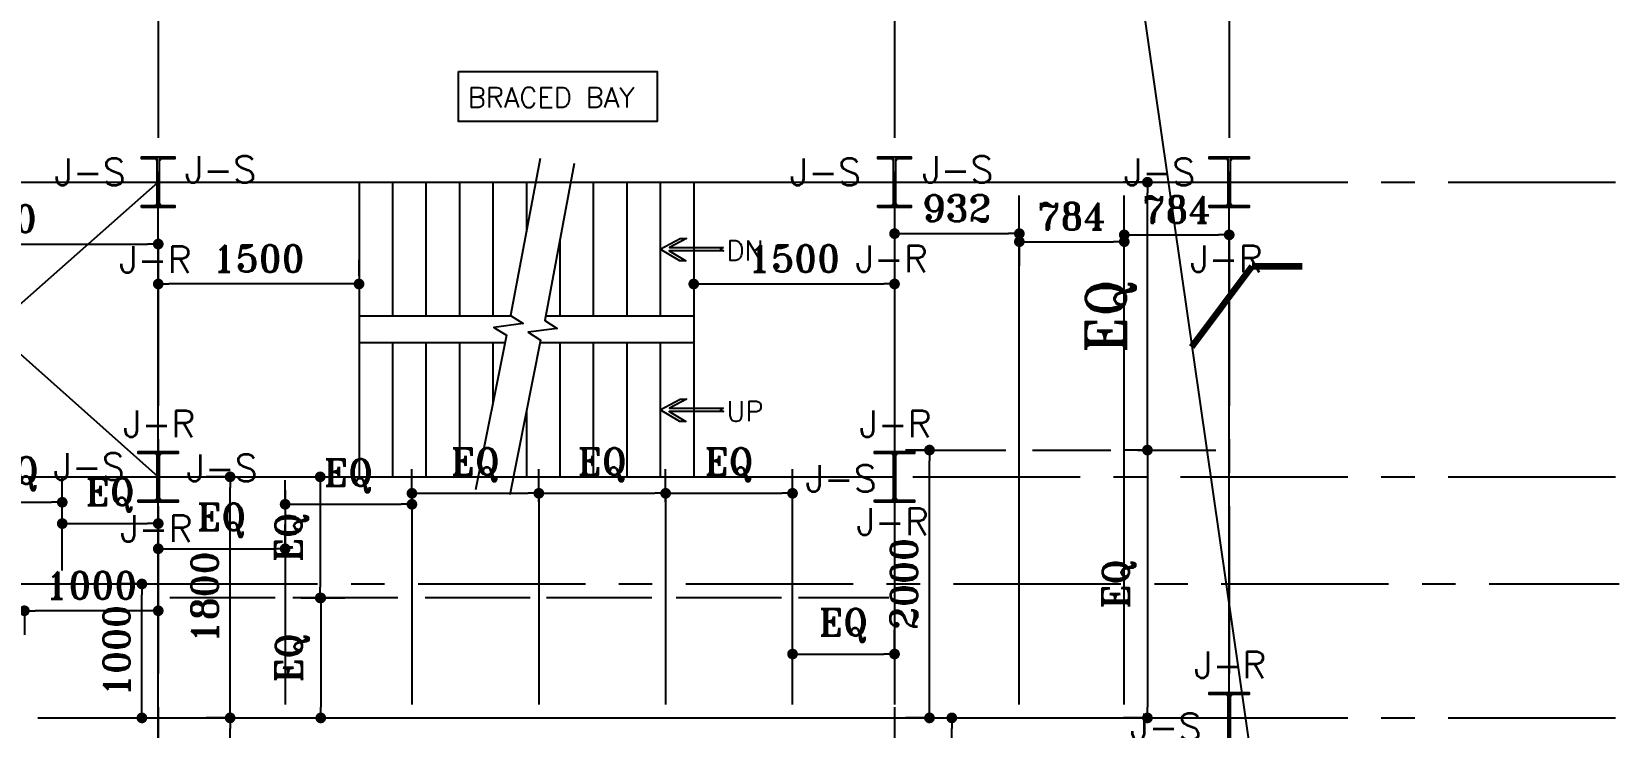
# Model space of a CAD drawing. Header units: inches. Extents: x 1387 to 2676, y -3554 to -2136.
# Drawn here: x 2602.01 to 2613.86, y -2646.56 to -2641.37 of the extents above; entities that cross this region are included whole.
import ezdxf
from ezdxf.enums import TextEntityAlignment as Align

# ---------------------------------------------------------------- set-up
doc = ezdxf.new("R2010")
doc.units = ezdxf.units.IN
doc.header["$MEASUREMENT"] = 0
doc.linetypes.add('CENTER', pattern=[2, 1.25, -0.25, 0.25, -0.25])
for name, color, linetype in [('3G', 3, 'Continuous'), ('AA-IPE300', 27, 'Continuous'), ('AA_CUT OUT', 250, 'Continuous'), ('AXE', 1, 'CENTER'), ('DIM', 8, 'Continuous'), ('MEMBER TEXT', 7, 'Continuous'), ('NEW-CO-TEXT', 7, 'Continuous'), ('Pich', 2, 'Continuous'), ('STAIR', 145, 'Continuous'), ('STEEL', 33, 'Continuous'), ('UPN100', 1, 'Continuous'), ('wall', 4, 'Continuous')]:
    doc.layers.add(name, color=color, linetype=linetype)
doc.layers.add('leder', color=96, linetype='Continuous', lineweight=18)
doc.styles.add('ROMANS', font='ROMANS')
doc.styles.add('ROMANT', font='romant')
doc.styles.get("Standard").update_dxf_attribs({"font": 'arial.ttf'})
doc.dimstyles.new('1-100', dxfattribs={"dimtxt": 0.3, "dimasz": 0.08, "dimexe": 0.18, "dimexo": 0.0625, "dimgap": 0.09, "dimtad": 1, "dimdec": 0, "dimlfac": 1000, "dimdsep": 46, "dimtxsty": 'ROMANT', "dimblk": 'DOT', "dimcen": 0.09, "dimclrd": 1, "dimclre": 1, "dimclrt": 3, "dimadec": 0, "dimazin": 0, "dimtfac": 1, "dimtdec": 0, "dimtix": 1, "dimtofl": 0, "dimtmove": 2, "dimatfit": 3, "dimldrblk": 'DOT', "dimfxl": 1, "dimtolj": 1, "dimarcsym": 0})
doc.dimstyles.new('25_LINE', dxfattribs={"dimscale": 25, "dimtxt": 2, "dimasz": 1.25, "dimexe": 1.5, "dimexo": 0, "dimgap": 0.75, "dimtad": 0, "dimdec": 0, "dimzin": 0, "dimdsep": 46, "dimtxsty": 'Standard', "dimblk1": 'OBLIQUE', "dimblk2": 'OBLIQUE', "dimsah": 1, "dimcen": 1.5, "dimclrd": 40, "dimclre": 50, "dimclrt": 256, "dimadec": 0, "dimazin": 0, "dimtfac": 1, "dimtdec": 0, "dimtofl": 0, "dimtmove": 0, "dimatfit": 3, "dimldrblk": 'OBLIQUE', "dimfxl": 1, "dimtolj": 1, "dimtzin": 0, "dimarcsym": 0})
doc.dimstyles.new('Copy of 1-100', dxfattribs={"dimtxt": 0.2, "dimasz": 0.08, "dimexe": 0.18, "dimexo": 0.0625, "dimgap": 0.09, "dimtad": 1, "dimdec": 0, "dimlfac": 1000, "dimdsep": 46, "dimtxsty": 'ROMANT', "dimblk": 'DOT', "dimcen": 0.09, "dimclrd": 1, "dimclre": 1, "dimclrt": 3, "dimadec": 0, "dimazin": 0, "dimtfac": 1, "dimtdec": 0, "dimtix": 1, "dimtofl": 0, "dimtmove": 2, "dimatfit": 3, "dimldrblk": 'DOT', "dimfxl": 1, "dimtolj": 1, "dimarcsym": 0})

# ---------------------------------------------------------------- blocks, each defined once
blk = doc.blocks.new('DOT')
at = {"layer": 'DIM', "color": 0, "linetype": 'ByBlock'}
blk.add_line((-0.5, 0), (-1, 0), dxfattribs=at)
at = {"layer": 'DIM', "color": 0, "linetype": 'ByBlock', "const_width": 0.5}
blk.add_lwpolyline([(-0.25, 0, 1), (0.25, 0, 1)], format="xyb", close=True, dxfattribs=at)
blk = doc.blocks.new('*D2364')
at = {"layer": 'Defpoints', "color": 0, "transparency": 16777216}
for p in [(2600.45, -2642.953), (2602.95, -2642.953), (2602.95, -2643.022)]:
    blk.add_point(p, dxfattribs=at)
at = {"layer": 'Pich', "color": 1, "lineweight": -2, "transparency": 16777216}
for p, q in [((2600.45, -2642.89), (2600.45, -2642.773)), ((2602.95, -2642.959), (2602.95, -2642.773)), ((2600.53, -2642.953), (2602.87, -2642.953))]:
    blk.add_line(p, q, dxfattribs=at)
at = {"layer": 'Pich', "color": 1, "lineweight": -2, "transparency": 16777216, "xscale": 0.08, "yscale": 0.08, "zscale": 0.08, "rotation": 180}
blk.add_blockref('DOT', (2600.45, -2642.953), dxfattribs=at)
at = {"layer": 'Pich', "color": 1, "lineweight": -2, "transparency": 16777216, "xscale": 0.08, "yscale": 0.08, "zscale": 0.08}
blk.add_blockref('DOT', (2602.95, -2642.953), dxfattribs=at)
at = {"layer": 'Pich', "color": 3, "transparency": 16777216, "insert": (2601.7, -2642.763), "char_height": 0.2, "attachment_point": 5, "style": 'ROMANT'}
blk.add_mtext('\\A1;2500', dxfattribs=at)
blk = doc.blocks.new('_Dot')
at = {"layer": 'DIM', "color": 0, "lineweight": -2}
blk.add_line((-0.5, 0), (-1, 0), dxfattribs=at)
at = {"layer": 'DIM', "color": 0, "const_width": 0.5}
blk.add_lwpolyline([(-0.25, 0, 1), (0.25, 0, 1)], format="xyb", close=True, dxfattribs=at)
blk = doc.blocks.new('*D2365')
at = {"layer": 'Defpoints', "color": 0, "transparency": 16777216}
for p in [(2608.45, -2642.844), (2609.382, -2642.844), (2609.382, -2642.875)]:
    blk.add_point(p, dxfattribs=at)
at = {"layer": 'Pich', "color": 1, "lineweight": -2, "transparency": 16777216}
for p, q in [((2608.45, -2642.907), (2608.45, -2643.055)), ((2608.53, -2642.875), (2609.302, -2642.875)), ((2609.382, -2642.907), (2609.382, -2643.055))]:
    blk.add_line(p, q, dxfattribs=at)
at = {"layer": 'Pich', "color": 1, "lineweight": -2, "transparency": 16777216, "xscale": 0.08, "yscale": 0.08, "zscale": 0.08, "rotation": 180}
blk.add_blockref('DOT', (2608.45, -2642.875), dxfattribs=at)
at = {"layer": 'Pich', "color": 1, "lineweight": -2, "transparency": 16777216, "xscale": 0.08, "yscale": 0.08, "zscale": 0.08}
blk.add_blockref('DOT', (2609.382, -2642.875), dxfattribs=at)
at = {"layer": 'Pich', "color": 3, "transparency": 16777216, "insert": (2608.916, -2642.685), "char_height": 0.2, "attachment_point": 5, "style": 'ROMANT'}
blk.add_mtext('\\A1;932', dxfattribs=at)
blk = doc.blocks.new('*D2366')
at = {"layer": 'Defpoints', "color": 0, "transparency": 16777216}
for p in [(2609.382, -2642.853), (2610.166, -2642.935), (2610.166, -2642.935)]:
    blk.add_point(p, dxfattribs=at)
at = {"layer": 'Pich', "color": 1, "lineweight": -2, "transparency": 16777216}
for p, q in [((2610.166, -2642.873), (2610.166, -2642.755)), ((2609.382, -2642.916), (2609.382, -2643.115)), ((2609.462, -2642.935), (2610.086, -2642.935))]:
    blk.add_line(p, q, dxfattribs=at)
at = {"layer": 'Pich', "color": 1, "lineweight": -2, "transparency": 16777216, "xscale": 0.08, "yscale": 0.08, "zscale": 0.08, "rotation": 180}
blk.add_blockref('DOT', (2609.382, -2642.935), dxfattribs=at)
at = {"layer": 'Pich', "color": 1, "lineweight": -2, "transparency": 16777216, "xscale": 0.08, "yscale": 0.08, "zscale": 0.08}
blk.add_blockref('DOT', (2610.166, -2642.935), dxfattribs=at)
at = {"layer": 'Pich', "color": 3, "transparency": 16777216, "insert": (2609.774, -2642.745), "char_height": 0.2, "attachment_point": 5, "style": 'ROMANT'}
blk.add_mtext('\\A1;784', dxfattribs=at)
blk = doc.blocks.new('*D2367')
at = {"layer": 'Defpoints', "color": 0, "transparency": 16777216}
for p in [(2610.166, -2642.884), (2610.95, -2642.884), (2610.95, -2642.965)]:
    blk.add_point(p, dxfattribs=at)
at = {"layer": 'Pich', "color": 1, "lineweight": -2, "transparency": 16777216}
for p, q in [((2610.166, -2642.822), (2610.166, -2642.704)), ((2610.95, -2642.902), (2610.95, -2642.704)), ((2610.246, -2642.884), (2610.87, -2642.884))]:
    blk.add_line(p, q, dxfattribs=at)
at = {"layer": 'Pich', "color": 1, "lineweight": -2, "transparency": 16777216, "xscale": 0.08, "yscale": 0.08, "zscale": 0.08, "rotation": 180}
blk.add_blockref('DOT', (2610.166, -2642.884), dxfattribs=at)
at = {"layer": 'Pich', "color": 1, "lineweight": -2, "transparency": 16777216, "xscale": 0.08, "yscale": 0.08, "zscale": 0.08}
blk.add_blockref('DOT', (2610.95, -2642.884), dxfattribs=at)
at = {"layer": 'Pich', "color": 3, "transparency": 16777216, "insert": (2610.558, -2642.694), "char_height": 0.2, "attachment_point": 5, "style": 'ROMANT'}
blk.add_mtext('\\A1;784', dxfattribs=at)
blk = doc.blocks.new('*D2369')
at = {"layer": 'Defpoints', "color": 0, "transparency": 16777216}
for p in [(2601.516, -2644.811), (2602.233, -2644.881), (2602.233, -2644.881)]:
    blk.add_point(p, dxfattribs=at)
at = {"layer": 'Pich', "color": 1, "lineweight": -2, "transparency": 16777216}
for p, q in [((2602.233, -2644.818), (2602.233, -2644.701)), ((2601.516, -2644.873), (2601.516, -2645.061)), ((2601.596, -2644.881), (2602.153, -2644.881))]:
    blk.add_line(p, q, dxfattribs=at)
at = {"layer": 'Pich', "color": 1, "lineweight": -2, "transparency": 16777216, "xscale": 0.08, "yscale": 0.08, "zscale": 0.08, "rotation": 180}
blk.add_blockref('DOT', (2601.516, -2644.881), dxfattribs=at)
at = {"layer": 'Pich', "color": 1, "lineweight": -2, "transparency": 16777216, "xscale": 0.08, "yscale": 0.08, "zscale": 0.08}
blk.add_blockref('DOT', (2602.233, -2644.881), dxfattribs=at)
at = {"layer": 'Pich', "color": 3, "transparency": 16777216, "insert": (2601.875, -2644.667), "char_height": 0.2, "attachment_point": 5, "style": 'ROMANT'}
blk.add_mtext('\\A1;EQ', dxfattribs=at)
blk = doc.blocks.new('*D2370')
at = {"layer": 'Defpoints', "color": 0, "transparency": 16777216}
for p in [(2602.233, -2645.04), (2602.95, -2645.04), (2602.95, -2645.137)]:
    blk.add_point(p, dxfattribs=at)
at = {"layer": 'Pich', "color": 1, "lineweight": -2, "transparency": 16777216}
for p, q in [((2602.233, -2644.977), (2602.233, -2644.86)), ((2602.95, -2645.074), (2602.95, -2644.86)), ((2602.313, -2645.04), (2602.87, -2645.04))]:
    blk.add_line(p, q, dxfattribs=at)
at = {"layer": 'Pich', "color": 1, "lineweight": -2, "transparency": 16777216, "xscale": 0.08, "yscale": 0.08, "zscale": 0.08, "rotation": 180}
blk.add_blockref('DOT', (2602.233, -2645.04), dxfattribs=at)
at = {"layer": 'Pich', "color": 1, "lineweight": -2, "transparency": 16777216, "xscale": 0.08, "yscale": 0.08, "zscale": 0.08}
blk.add_blockref('DOT', (2602.95, -2645.04), dxfattribs=at)
at = {"layer": 'Pich', "color": 3, "transparency": 16777216, "insert": (2602.591, -2644.826), "char_height": 0.2, "attachment_point": 5, "style": 'ROMANT'}
blk.add_mtext('\\A1;EQ', dxfattribs=at)
blk = doc.blocks.new('*D2371')
at = {"layer": 'Defpoints', "color": 0, "transparency": 16777216}
for p in [(2603.898, -2645.228), (2602.95, -2645.325), (2603.898, -2645.353)]:
    blk.add_point(p, dxfattribs=at)
at = {"layer": 'Pich', "color": 1, "lineweight": -2, "transparency": 16777216}
for p, q in [((2602.95, -2645.263), (2602.95, -2645.048)), ((2603.898, -2645.291), (2603.898, -2645.048)), ((2603.03, -2645.228), (2603.818, -2645.228))]:
    blk.add_line(p, q, dxfattribs=at)
at = {"layer": 'Pich', "color": 1, "lineweight": -2, "transparency": 16777216, "xscale": 0.08, "yscale": 0.08, "zscale": 0.08, "rotation": 180}
blk.add_blockref('DOT', (2602.95, -2645.228), dxfattribs=at)
at = {"layer": 'Pich', "color": 1, "lineweight": -2, "transparency": 16777216, "xscale": 0.08, "yscale": 0.08, "zscale": 0.08}
blk.add_blockref('DOT', (2603.898, -2645.228), dxfattribs=at)
at = {"layer": 'Pich', "color": 3, "transparency": 16777216, "insert": (2603.424, -2645.014), "char_height": 0.2, "attachment_point": 5, "style": 'ROMANT'}
blk.add_mtext('\\A1;EQ', dxfattribs=at)
blk = doc.blocks.new('*D2372')
at = {"layer": 'Defpoints', "color": 0, "transparency": 16777216}
for p in [(2603.898, -2644.939), (2604.845, -2644.896), (2604.845, -2644.939)]:
    blk.add_point(p, dxfattribs=at)
at = {"layer": 'Pich', "color": 1, "lineweight": -2, "transparency": 16777216}
for p, q in [((2603.898, -2644.877), (2603.898, -2644.716)), ((2604.845, -2644.877), (2604.845, -2644.716)), ((2603.978, -2644.896), (2604.765, -2644.896))]:
    blk.add_line(p, q, dxfattribs=at)
at = {"layer": 'Pich', "color": 1, "lineweight": -2, "transparency": 16777216, "xscale": 0.08, "yscale": 0.08, "zscale": 0.08, "rotation": 180}
blk.add_blockref('DOT', (2603.898, -2644.896), dxfattribs=at)
at = {"layer": 'Pich', "color": 1, "lineweight": -2, "transparency": 16777216, "xscale": 0.08, "yscale": 0.08, "zscale": 0.08}
blk.add_blockref('DOT', (2604.845, -2644.896), dxfattribs=at)
at = {"layer": 'Pich', "color": 3, "transparency": 16777216, "insert": (2604.371, -2644.682), "char_height": 0.2, "attachment_point": 5, "style": 'ROMANT'}
blk.add_mtext('\\A1;EQ', dxfattribs=at)
blk = doc.blocks.new('*D2373')
at = {"layer": 'Defpoints', "color": 0, "transparency": 16777216}
for p in [(2605.793, -2644.814), (2604.845, -2644.858), (2605.793, -2644.939)]:
    blk.add_point(p, dxfattribs=at)
at = {"layer": 'Pich', "color": 1, "lineweight": -2, "transparency": 16777216}
for p, q in [((2604.845, -2644.795), (2604.845, -2644.634)), ((2605.793, -2644.877), (2605.793, -2644.634)), ((2604.925, -2644.814), (2605.713, -2644.814))]:
    blk.add_line(p, q, dxfattribs=at)
at = {"layer": 'Pich', "color": 1, "lineweight": -2, "transparency": 16777216, "xscale": 0.08, "yscale": 0.08, "zscale": 0.08, "rotation": 180}
blk.add_blockref('DOT', (2604.845, -2644.814), dxfattribs=at)
at = {"layer": 'Pich', "color": 1, "lineweight": -2, "transparency": 16777216, "xscale": 0.08, "yscale": 0.08, "zscale": 0.08}
blk.add_blockref('DOT', (2605.793, -2644.814), dxfattribs=at)
at = {"layer": 'Pich', "color": 3, "transparency": 16777216, "insert": (2605.319, -2644.6), "char_height": 0.2, "attachment_point": 5, "style": 'ROMANT'}
blk.add_mtext('\\A1;EQ', dxfattribs=at)
blk = doc.blocks.new('*D2374')
at = {"layer": 'Defpoints', "color": 0, "transparency": 16777216}
for p in [(2606.74, -2644.814), (2605.793, -2644.858), (2606.74, -2644.939)]:
    blk.add_point(p, dxfattribs=at)
at = {"layer": 'Pich', "color": 1, "lineweight": -2, "transparency": 16777216}
for p, q in [((2605.793, -2644.795), (2605.793, -2644.634)), ((2606.74, -2644.877), (2606.74, -2644.634)), ((2605.873, -2644.814), (2606.66, -2644.814))]:
    blk.add_line(p, q, dxfattribs=at)
at = {"layer": 'Pich', "color": 1, "lineweight": -2, "transparency": 16777216, "xscale": 0.08, "yscale": 0.08, "zscale": 0.08, "rotation": 180}
blk.add_blockref('DOT', (2605.793, -2644.814), dxfattribs=at)
at = {"layer": 'Pich', "color": 1, "lineweight": -2, "transparency": 16777216, "xscale": 0.08, "yscale": 0.08, "zscale": 0.08}
blk.add_blockref('DOT', (2606.74, -2644.814), dxfattribs=at)
at = {"layer": 'Pich', "color": 3, "transparency": 16777216, "insert": (2606.267, -2644.6), "char_height": 0.2, "attachment_point": 5, "style": 'ROMANT'}
blk.add_mtext('\\A1;EQ', dxfattribs=at)
blk = doc.blocks.new('*D2375')
at = {"layer": 'Defpoints', "color": 0, "transparency": 16777216}
for p in [(2607.688, -2644.814), (2606.74, -2644.858), (2607.688, -2644.939)]:
    blk.add_point(p, dxfattribs=at)
at = {"layer": 'Pich', "color": 1, "lineweight": -2, "transparency": 16777216}
for p, q in [((2606.74, -2644.795), (2606.74, -2644.634)), ((2607.688, -2644.877), (2607.688, -2644.634)), ((2606.82, -2644.814), (2607.608, -2644.814))]:
    blk.add_line(p, q, dxfattribs=at)
at = {"layer": 'Pich', "color": 1, "lineweight": -2, "transparency": 16777216, "xscale": 0.08, "yscale": 0.08, "zscale": 0.08, "rotation": 180}
blk.add_blockref('DOT', (2606.74, -2644.814), dxfattribs=at)
at = {"layer": 'Pich', "color": 1, "lineweight": -2, "transparency": 16777216, "xscale": 0.08, "yscale": 0.08, "zscale": 0.08}
blk.add_blockref('DOT', (2607.688, -2644.814), dxfattribs=at)
at = {"layer": 'Pich', "color": 3, "transparency": 16777216, "insert": (2607.214, -2644.6), "char_height": 0.2, "attachment_point": 5, "style": 'ROMANT'}
blk.add_mtext('\\A1;EQ', dxfattribs=at)
blk = doc.blocks.new('*D2376')
at = {"layer": 'Defpoints', "color": 0, "transparency": 16777216}
for p in [(2608.45, -2646.014), (2607.688, -2646.058), (2608.45, -2646.104)]:
    blk.add_point(p, dxfattribs=at)
at = {"layer": 'Pich', "color": 1, "lineweight": -2, "transparency": 16777216}
for p, q in [((2607.688, -2645.995), (2607.688, -2645.834)), ((2608.45, -2646.041), (2608.45, -2645.834)), ((2607.768, -2646.014), (2608.37, -2646.014))]:
    blk.add_line(p, q, dxfattribs=at)
at = {"layer": 'Pich', "color": 1, "lineweight": -2, "transparency": 16777216, "xscale": 0.08, "yscale": 0.08, "zscale": 0.08, "rotation": 180}
blk.add_blockref('DOT', (2607.688, -2646.014), dxfattribs=at)
at = {"layer": 'Pich', "color": 1, "lineweight": -2, "transparency": 16777216, "xscale": 0.08, "yscale": 0.08, "zscale": 0.08}
blk.add_blockref('DOT', (2608.45, -2646.014), dxfattribs=at)
at = {"layer": 'Pich', "color": 3, "transparency": 16777216, "insert": (2608.069, -2645.8), "char_height": 0.2, "attachment_point": 5, "style": 'ROMANT'}
blk.add_mtext('\\A1;EQ', dxfattribs=at)
blk = doc.blocks.new('*D2397')
at = {"layer": 'Defpoints', "color": 0, "transparency": 16777216}
for p in [(2603.487, -2646.491), (2603.567, -2646.491), (2603.487, -2647.491)]:
    blk.add_point(p, dxfattribs=at)
at = {"layer": 'Pich', "color": 1, "lineweight": -2, "transparency": 16777216}
for p, q in [((2603.505, -2646.491), (2603.307, -2646.491)), ((2603.487, -2647.411), (2603.487, -2646.571)), ((2603.549, -2647.491), (2603.667, -2647.491))]:
    blk.add_line(p, q, dxfattribs=at)
at = {"layer": 'Pich', "color": 1, "lineweight": -2, "transparency": 16777216, "xscale": 0.08, "yscale": 0.08, "zscale": 0.08}
for p, rotation in [((2603.487, -2646.491), 90), ((2603.487, -2647.491), 270)]:
    blk.add_blockref('DOT', p, dxfattribs=dict(at, rotation=rotation))
at = {"layer": 'Pich', "color": 3, "transparency": 16777216, "insert": (2603.273, -2646.991), "char_height": 0.2, "attachment_point": 5, "rotation": 90, "style": 'ROMANT'}
blk.add_mtext('\\A1;EQ', dxfattribs=at)
blk = doc.blocks.new('*D2398')
at = {"layer": 'Defpoints', "color": 0, "transparency": 16777216}
for p in [(2603.487, -2644.691), (2603.58, -2644.691), (2603.487, -2646.491)]:
    blk.add_point(p, dxfattribs=at)
at = {"layer": 'Pich', "color": 1, "lineweight": -2, "transparency": 16777216}
for p, q in [((2603.517, -2644.691), (2603.307, -2644.691)), ((2603.487, -2646.411), (2603.487, -2644.771)), ((2603.549, -2646.491), (2603.667, -2646.491))]:
    blk.add_line(p, q, dxfattribs=at)
at = {"layer": 'Pich', "color": 1, "lineweight": -2, "transparency": 16777216, "xscale": 0.08, "yscale": 0.08, "zscale": 0.08}
for p, rotation in [((2603.487, -2644.691), 90), ((2603.487, -2646.491), 270)]:
    blk.add_blockref('DOT', p, dxfattribs=dict(at, rotation=rotation))
at = {"layer": 'Pich', "color": 3, "transparency": 16777216, "insert": (2603.297, -2645.591), "char_height": 0.2, "attachment_point": 5, "rotation": 90, "style": 'ROMANT'}
blk.add_mtext('\\A1;1800', dxfattribs=at)
blk = doc.blocks.new('*D2406')
at = {"layer": 'Defpoints', "color": 0, "transparency": 16777216}
for p in [(2608.802, -2646.491), (2608.878, -2646.491), (2608.878, -2647.302)]:
    blk.add_point(p, dxfattribs=at)
at = {"layer": 'Pich', "color": 1, "lineweight": -2, "transparency": 16777216}
for p, q in [((2608.865, -2646.491), (2609.058, -2646.491)), ((2608.878, -2647.222), (2608.878, -2646.571)), ((2608.94, -2647.302), (2609.058, -2647.302))]:
    blk.add_line(p, q, dxfattribs=at)
at = {"layer": 'Pich', "color": 1, "lineweight": -2, "transparency": 16777216, "xscale": 0.08, "yscale": 0.08, "zscale": 0.08}
for p, rotation in [((2608.878, -2646.491), 90), ((2608.878, -2647.302), 270)]:
    blk.add_blockref('DOT', p, dxfattribs=dict(at, rotation=rotation))
at = {"layer": 'Pich', "color": 3, "transparency": 16777216, "insert": (2608.664, -2646.896), "char_height": 0.2, "attachment_point": 5, "rotation": 90, "style": 'ROMANT'}
blk.add_mtext('\\A1;EQ', dxfattribs=at)
blk = doc.blocks.new('*D2410')
at = {"layer": 'Defpoints', "color": 0, "transparency": 16777216}
for p in [(2608.711, -2644.491), (2608.739, -2644.491), (2608.739, -2646.491)]:
    blk.add_point(p, dxfattribs=at)
at = {"layer": 'Pich', "color": 1, "lineweight": -2, "transparency": 16777216}
for p, q in [((2608.676, -2644.491), (2608.531, -2644.491)), ((2608.711, -2646.411), (2608.711, -2644.571)), ((2608.676, -2646.491), (2608.531, -2646.491))]:
    blk.add_line(p, q, dxfattribs=at)
at = {"layer": 'Pich', "color": 1, "lineweight": -2, "transparency": 16777216, "xscale": 0.08, "yscale": 0.08, "zscale": 0.08}
for p, rotation in [((2608.711, -2644.491), 90), ((2608.711, -2646.491), 270)]:
    blk.add_blockref('DOT', p, dxfattribs=dict(at, rotation=rotation))
at = {"layer": 'Pich', "color": 3, "transparency": 16777216, "insert": (2608.521, -2645.491), "char_height": 0.2, "attachment_point": 5, "rotation": 90, "style": 'ROMANT'}
blk.add_mtext('\\A1;2000', dxfattribs=at)
blk = doc.blocks.new('*D2411')
at = {"layer": 'Defpoints', "color": 0, "transparency": 16777216}
for p in [(2602.828, -2645.491), (2602.86, -2645.491), (2602.747, -2646.491)]:
    blk.add_point(p, dxfattribs=at)
at = {"layer": 'Pich', "color": 1, "lineweight": -2, "transparency": 16777216}
for p, q in [((2602.797, -2645.491), (2602.648, -2645.491)), ((2602.828, -2646.411), (2602.828, -2645.571)), ((2602.809, -2646.491), (2603.008, -2646.491))]:
    blk.add_line(p, q, dxfattribs=at)
at = {"layer": 'Pich', "color": 1, "lineweight": -2, "transparency": 16777216, "xscale": 0.08, "yscale": 0.08, "zscale": 0.08}
for p, rotation in [((2602.828, -2645.491), 90), ((2602.828, -2646.491), 270)]:
    blk.add_blockref('DOT', p, dxfattribs=dict(at, rotation=rotation))
at = {"layer": 'Pich', "color": 3, "transparency": 16777216, "insert": (2602.638, -2645.991), "char_height": 0.2, "attachment_point": 5, "rotation": 90, "style": 'ROMANT'}
blk.add_mtext('\\A1;1000', dxfattribs=at)
blk = doc.blocks.new('*D2413')
at = {"layer": 'Defpoints', "color": 0, "transparency": 16777216}
for p in [(2601.95, -2645.65), (2602.95, -2645.65), (2601.95, -2645.691)]:
    blk.add_point(p, dxfattribs=at)
at = {"layer": 'Pich', "color": 1, "lineweight": -2, "transparency": 16777216}
for p, q in [((2601.95, -2645.712), (2601.95, -2645.871)), ((2602.87, -2645.691), (2602.03, -2645.691)), ((2602.95, -2645.712), (2602.95, -2645.871))]:
    blk.add_line(p, q, dxfattribs=at)
at = {"layer": 'Pich', "color": 1, "lineweight": -2, "transparency": 16777216, "xscale": 0.08, "yscale": 0.08, "zscale": 0.08, "rotation": 180}
blk.add_blockref('DOT', (2601.95, -2645.691), dxfattribs=at)
at = {"layer": 'Pich', "color": 1, "lineweight": -2, "transparency": 16777216, "xscale": 0.08, "yscale": 0.08, "zscale": 0.08}
blk.add_blockref('DOT', (2602.95, -2645.691), dxfattribs=at)
at = {"layer": 'Pich', "color": 3, "transparency": 16777216, "insert": (2602.45, -2645.501), "char_height": 0.2, "attachment_point": 5, "style": 'ROMANT'}
blk.add_mtext('\\A1;1000', dxfattribs=at)
blk = doc.blocks.new('*D2474')
at = {"layer": 'Defpoints', "color": 0, "transparency": 16777216}
for p in [(2606.95, -2643.21), (2608.45, -2643.21), (2608.45, -2643.251)]:
    blk.add_point(p, dxfattribs=at)
at = {"layer": 'Pich', "color": 1, "lineweight": -2, "transparency": 16777216}
for p, q in [((2606.95, -2643.272), (2606.95, -2643.431)), ((2607.03, -2643.251), (2608.37, -2643.251)), ((2608.45, -2643.272), (2608.45, -2643.431))]:
    blk.add_line(p, q, dxfattribs=at)
at = {"layer": 'Pich', "color": 1, "lineweight": -2, "transparency": 16777216, "xscale": 0.08, "yscale": 0.08, "zscale": 0.08, "rotation": 180}
blk.add_blockref('DOT', (2606.95, -2643.251), dxfattribs=at)
at = {"layer": 'Pich', "color": 1, "lineweight": -2, "transparency": 16777216, "xscale": 0.08, "yscale": 0.08, "zscale": 0.08}
blk.add_blockref('DOT', (2608.45, -2643.251), dxfattribs=at)
at = {"layer": 'Pich', "color": 3, "transparency": 16777216, "insert": (2607.7, -2643.061), "char_height": 0.2, "attachment_point": 5, "style": 'ROMANT'}
blk.add_mtext('\\A1;1500', dxfattribs=at)
blk = doc.blocks.new('*D2475')
at = {"layer": 'Defpoints', "color": 0, "transparency": 16777216}
for p in [(2602.95, -2643.251), (2602.95, -2643.251), (2604.45, -2643.251)]:
    blk.add_point(p, dxfattribs=at)
at = {"layer": 'Pich', "color": 1, "lineweight": -2, "transparency": 16777216}
for p, q in [((2602.95, -2643.189), (2602.95, -2643.071)), ((2604.45, -2643.189), (2604.45, -2643.071)), ((2604.37, -2643.251), (2603.03, -2643.251))]:
    blk.add_line(p, q, dxfattribs=at)
at = {"layer": 'Pich', "color": 1, "lineweight": -2, "transparency": 16777216, "xscale": 0.08, "yscale": 0.08, "zscale": 0.08, "rotation": 180}
blk.add_blockref('DOT', (2602.95, -2643.251), dxfattribs=at)
at = {"layer": 'Pich', "color": 1, "lineweight": -2, "transparency": 16777216, "xscale": 0.08, "yscale": 0.08, "zscale": 0.08}
blk.add_blockref('DOT', (2604.45, -2643.251), dxfattribs=at)
at = {"layer": 'Pich', "color": 3, "transparency": 16777216, "insert": (2603.7, -2643.061), "char_height": 0.2, "attachment_point": 5, "style": 'ROMANT'}
blk.add_mtext('\\A1;1500', dxfattribs=at)
blk = doc.blocks.new('*D2495')
at = {"layer": 'Defpoints', "color": 0, "transparency": 16777216}
for p in [(2610.375, -2644.491), (2610.339, -2646.491), (2610.375, -2646.491)]:
    blk.add_point(p, dxfattribs=at)
at = {"layer": 'Pich', "color": 1, "lineweight": -2, "transparency": 16777216}
for p, q in [((2610.312, -2644.491), (2610.159, -2644.491)), ((2610.339, -2644.571), (2610.339, -2646.411)), ((2610.312, -2646.491), (2610.159, -2646.491))]:
    blk.add_line(p, q, dxfattribs=at)
at = {"layer": 'Pich', "color": 1, "lineweight": -2, "transparency": 16777216, "xscale": 0.08, "yscale": 0.08, "zscale": 0.08}
for p, rotation in [((2610.339, -2644.491), 90), ((2610.339, -2646.491), 270)]:
    blk.add_blockref('DOT', p, dxfattribs=dict(at, rotation=rotation))
at = {"layer": 'Pich', "color": 3, "transparency": 16777216, "insert": (2610.126, -2645.491), "char_height": 0.2, "attachment_point": 5, "rotation": 90, "style": 'ROMANT'}
blk.add_mtext('\\A1;EQ', dxfattribs=at)
blk = doc.blocks.new('*D2496')
at = {"layer": 'Defpoints', "color": 0, "transparency": 16777216}
for p in [(2610.339, -2642.491), (2610.375, -2642.491), (2610.375, -2644.491)]:
    blk.add_point(p, dxfattribs=at)
at = {"layer": 'wall', "color": 1, "lineweight": -2, "transparency": 16777216}
for p, q in [((2610.312, -2642.491), (2610.159, -2642.491)), ((2610.339, -2644.411), (2610.339, -2642.571)), ((2610.312, -2644.491), (2610.159, -2644.491))]:
    blk.add_line(p, q, dxfattribs=at)
at = {"layer": 'wall', "color": 1, "lineweight": -2, "transparency": 16777216, "xscale": 0.08, "yscale": 0.08, "zscale": 0.08}
for p, rotation in [((2610.339, -2642.491), 90), ((2610.339, -2644.491), 270)]:
    blk.add_blockref('DOT', p, dxfattribs=dict(at, rotation=rotation))
at = {"layer": 'wall', "color": 3, "transparency": 16777216, "insert": (2610.064, -2643.491), "char_height": 0.3, "attachment_point": 5, "rotation": 90, "style": 'ROMANT'}
blk.add_mtext('\\A1;EQ', dxfattribs=at)
blk = doc.blocks.new('_Oblique')
at = {"color": 0, "linetype": 'ByBlock', "lineweight": -2}
blk.add_line((-0.5, -0.5), (0.5, 0.5), dxfattribs=at)
blk = doc.blocks.new('*D2614')
at = {"color": 1, "lineweight": -2, "transparency": 16777216}
for p, q in [((2603.96, -2644.691), (2604.34, -2644.691)), ((2604.16, -2644.771), (2604.16, -2645.515)), ((2604.017, -2645.595), (2604.34, -2645.595))]:
    blk.add_line(p, q, dxfattribs=at)
at = {"layer": 'Defpoints', "color": 0, "transparency": 16777216}
for p in [(2603.898, -2644.691), (2603.954, -2645.595), (2604.16, -2645.595)]:
    blk.add_point(p, dxfattribs=at)
at = {"color": 1, "lineweight": -2, "transparency": 16777216, "xscale": 0.08, "yscale": 0.08, "zscale": 0.08}
for p, rotation in [((2604.16, -2644.691), 90), ((2604.16, -2645.595), 270)]:
    blk.add_blockref('DOT', p, dxfattribs=dict(at, rotation=rotation))
at = {"color": 3, "transparency": 16777216, "insert": (2603.946, -2645.143), "char_height": 0.2, "attachment_point": 5, "rotation": 90, "style": 'ROMANT'}
blk.add_mtext('\\A1;EQ', dxfattribs=at)
blk = doc.blocks.new('*D2615')
at = {"color": 1, "lineweight": -2, "transparency": 16777216}
for p, q in [((2604.017, -2645.595), (2604.344, -2645.595)), ((2604.164, -2645.675), (2604.164, -2646.411)), ((2604.043, -2646.491), (2604.344, -2646.491))]:
    blk.add_line(p, q, dxfattribs=at)
at = {"layer": 'Defpoints', "color": 0, "transparency": 16777216}
for p in [(2603.954, -2645.595), (2603.981, -2646.491), (2604.164, -2646.491)]:
    blk.add_point(p, dxfattribs=at)
at = {"color": 1, "lineweight": -2, "transparency": 16777216, "xscale": 0.08, "yscale": 0.08, "zscale": 0.08}
for p, rotation in [((2604.164, -2645.595), 90), ((2604.164, -2646.491), 270)]:
    blk.add_blockref('DOT', p, dxfattribs=dict(at, rotation=rotation))
at = {"color": 3, "transparency": 16777216, "insert": (2603.95, -2646.043), "char_height": 0.2, "attachment_point": 5, "rotation": 90, "style": 'ROMANT'}
blk.add_mtext('\\A1;EQ', dxfattribs=at)

msp = doc.modelspace()

# ---------------------------------------------------------------- hatches: boundary and pattern name
for points in [[(2602.94235253, -2642.31570825), (2602.9308763, -2642.31570825, 0.4144144444), (2602.94235253, -2642.32719236)], [(2602.95735253, -2642.31570825), (2602.96882876, -2642.31570825, -0.4144144444), (2602.95735253, -2642.32719236)], [(2608.44237799, -2642.31572247), (2608.43090176, -2642.31572247, 0.4144144444), (2608.44237799, -2642.32720657)], [(2608.45737799, -2642.31572247), (2608.46885422, -2642.31572247, -0.4144144444), (2608.45737799, -2642.32720657)], [(2610.94237877, -2642.31568758), (2610.93090254, -2642.31568758, 0.4144144444), (2610.94237877, -2642.32717168)], [(2610.95737877, -2642.31568758), (2610.968855, -2642.31568758, -0.4144144444), (2610.95737877, -2642.32717168)], [(2602.94235253, -2642.66574776), (2602.9308763, -2642.66574776, -0.4144144444), (2602.94235253, -2642.65426365)], [(2602.95735253, -2642.66574776), (2602.96882876, -2642.66574776, 0.4144144444), (2602.95735253, -2642.65426365)], [(2608.44237799, -2642.66576197), (2608.43090176, -2642.66576197, -0.4144144444), (2608.44237799, -2642.65427787)], [(2608.45737799, -2642.66576197), (2608.46885422, -2642.66576197, 0.4144144444), (2608.45737799, -2642.65427787)], [(2610.94237877, -2642.66572708), (2610.93090254, -2642.66572708, -0.4144144444), (2610.94237877, -2642.65424298)], [(2610.95737877, -2642.66572708), (2610.968855, -2642.66572708, 0.4144144444), (2610.95737877, -2642.65424298)], [(2602.94234685, -2644.51559901), (2602.93087062, -2644.51559901, 0.4144144444), (2602.94234685, -2644.52708311)], [(2602.95734685, -2644.51559901), (2602.96882308, -2644.51559901, -0.4144144444), (2602.95734685, -2644.52708311)], [(2608.44237308, -2644.51561286), (2608.43089685, -2644.51561286, 0.4144144444), (2608.44237308, -2644.52709697)], [(2608.45737308, -2644.51561286), (2608.46884931, -2644.51561286, -0.4144144444), (2608.45737308, -2644.52709697)], [(2602.94234685, -2644.86563851), (2602.93087062, -2644.86563851, -0.4144144444), (2602.94234685, -2644.85415441)], [(2602.95734685, -2644.86563851), (2602.96882308, -2644.86563851, 0.4144144444), (2602.95734685, -2644.85415441)], [(2608.44237308, -2644.86565237), (2608.43089685, -2644.86565237, -0.4144144444), (2608.44237308, -2644.85416826)], [(2608.45737308, -2644.86565237), (2608.46884931, -2644.86565237, 0.4144144444), (2608.45737308, -2644.85416826)], [(2610.94237877, -2646.3156265), (2610.93090254, -2646.3156265, 0.4144144444), (2610.94237877, -2646.3271106)], [(2610.95737877, -2646.3156265), (2610.968855, -2646.3156265, -0.4144144444), (2610.95737877, -2646.3271106)]]:
    msp.add_hatch(color=1).paths.add_polyline_path(points)

# ---------------------------------------------------------------- linework, layer by layer
at = {"color": 96, "elevation": -0.001}
msp.add_lwpolyline([(2605.19372865, -2641.66488163), (2606.67710441, -2641.66488163), (2606.67710441, -2642.03763469), (2605.19372865, -2642.03763469)], close=True, dxfattribs=at)
for points in [[(2607.17174192, -2642.9792079), (2607.15031796, -2642.99069494), (2607.17174192, -2643.00219494), (2606.76552476, -2643.00219494), (2606.89161449, -2643.07764865), (2606.84511717, -2643.07764865), (2606.69980993, -2642.99069494), (2606.84980993, -2642.91026834), (2606.89630726, -2642.91026834), (2606.76775538, -2642.97919494), (2607.17174192, -2642.97919494)], [(2607.17174192, -2644.1792079), (2607.15031796, -2644.19069494), (2607.17174192, -2644.20219494), (2606.76552476, -2644.20219494), (2606.89161449, -2644.27764865), (2606.84511717, -2644.27764865), (2606.69980993, -2644.19069494), (2606.84980993, -2644.11026834), (2606.89630726, -2644.11026834), (2606.76775538, -2644.17919494), (2607.17174192, -2644.17919494)]]:
    msp.add_lwpolyline(points)
at = {"layer": '3G'}
for points in [[(2602.82485253, -2642.68070825), (2602.82485253, -2642.66570825), (2602.94235253, -2642.66570825), (2602.94235253, -2642.31570825), (2602.82485253, -2642.31570825), (2602.82485253, -2642.30070825), (2603.07485253, -2642.30070825), (2603.07485253, -2642.31570825), (2602.95735253, -2642.31570825), (2602.95735253, -2642.66570825), (2603.07485253, -2642.66570825), (2603.07485253, -2642.68070825)], [(2608.32487799, -2642.68072247), (2608.32487799, -2642.66572247), (2608.44237799, -2642.66572247), (2608.44237799, -2642.31572247), (2608.32487799, -2642.31572247), (2608.32487799, -2642.30072247), (2608.57487799, -2642.30072247), (2608.57487799, -2642.31572247), (2608.45737799, -2642.31572247), (2608.45737799, -2642.66572247), (2608.57487799, -2642.66572247), (2608.57487799, -2642.68072247)], [(2610.79987877, -2642.68068758), (2610.79987877, -2642.66568758), (2610.94237877, -2642.66568758), (2610.94237877, -2642.31568758), (2610.79987877, -2642.31568758), (2610.79987877, -2642.30068758), (2611.09987877, -2642.30068758), (2611.09987877, -2642.31568758), (2610.95737877, -2642.31568758), (2610.95737877, -2642.66568758), (2611.09987877, -2642.66568758), (2611.09987877, -2642.68068758)], [(2602.79984685, -2644.88059901), (2602.79984685, -2644.86559901), (2602.94234685, -2644.86559901), (2602.94234685, -2644.51559901), (2602.79984685, -2644.51559901), (2602.79984685, -2644.50059901), (2603.09984685, -2644.50059901), (2603.09984685, -2644.51559901), (2602.95734685, -2644.51559901), (2602.95734685, -2644.86559901), (2603.09984685, -2644.86559901), (2603.09984685, -2644.88059901)], [(2608.29987308, -2644.88061286), (2608.29987308, -2644.86561286), (2608.44237308, -2644.86561286), (2608.44237308, -2644.51561286), (2608.29987308, -2644.51561286), (2608.29987308, -2644.50061286), (2608.59987308, -2644.50061286), (2608.59987308, -2644.51561286), (2608.45737308, -2644.51561286), (2608.45737308, -2644.86561286), (2608.59987308, -2644.86561286), (2608.59987308, -2644.88061286)], [(2610.79987877, -2646.6806265), (2610.79987877, -2646.6656265), (2610.94237877, -2646.6656265), (2610.94237877, -2646.3156265), (2610.79987877, -2646.3156265), (2610.79987877, -2646.3006265), (2611.09987877, -2646.3006265), (2611.09987877, -2646.3156265), (2610.95737877, -2646.3156265), (2610.95737877, -2646.6656265), (2611.09987877, -2646.6656265), (2611.09987877, -2646.6806265)]]:
    msp.add_lwpolyline(points, close=True, dxfattribs=at)
for centre, start, end in [((2602.94235253, -2642.31571612), 180.157926883, 270.157926883), ((2602.95735253, -2642.31571612), 269.842073117, 359.842073117), ((2602.95735253, -2642.31571612), 269.842073117, 359.842073117), ((2608.44237799, -2642.31573034), 180.157926883, 270.157926883), ((2608.45737799, -2642.31573034), 269.842073117, 359.842073117), ((2608.45737799, -2642.31573034), 269.842073117, 359.842073117), ((2610.94237877, -2642.31569545), 180.157926883, 270.157926883), ((2610.95737877, -2642.31569545), 269.842073117, 359.842073117), ((2610.95737877, -2642.31569545), 269.842073117, 359.842073117), ((2602.94235253, -2642.66573989), 89.842073117, 179.842073117), ((2602.94235253, -2642.66573989), 89.842073117, 179.842073117), ((2602.95735253, -2642.66573989), 0.157926883, 90.157926883), ((2602.95735253, -2642.66573989), 0.157926883, 90.157926883), ((2602.95735253, -2642.66573989), 0.157926883, 90.157926883), ((2608.44237799, -2642.6657541), 89.842073117, 179.842073117), ((2608.44237799, -2642.6657541), 89.842073117, 179.842073117), ((2608.45737799, -2642.6657541), 0.157926883, 90.157926883), ((2608.45737799, -2642.6657541), 0.157926883, 90.157926883), ((2608.45737799, -2642.6657541), 0.157926883, 90.157926883), ((2610.94237877, -2642.66571921), 89.842073117, 179.842073117), ((2610.94237877, -2642.66571921), 89.842073117, 179.842073117), ((2610.95737877, -2642.66571921), 0.157926883, 90.157926883), ((2610.95737877, -2642.66571921), 0.157926883, 90.157926883), ((2610.95737877, -2642.66571921), 0.157926883, 90.157926883), ((2602.94234685, -2644.51560688), 180.157926883, 270.157926883), ((2602.95734685, -2644.51560688), 269.842073117, 359.842073117), ((2602.95734685, -2644.51560688), 269.842073117, 359.842073117), ((2608.44237308, -2644.51562073), 180.157926883, 270.157926883), ((2608.45737308, -2644.51562073), 269.842073117, 359.842073117), ((2608.45737308, -2644.51562073), 269.842073117, 359.842073117), ((2602.94234685, -2644.86563064), 89.842073117, 179.842073117), ((2602.94234685, -2644.86563064), 89.842073117, 179.842073117), ((2602.95734685, -2644.86563064), 0.157926883, 90.157926883), ((2602.95734685, -2644.86563064), 0.157926883, 90.157926883), ((2602.95734685, -2644.86563064), 0.157926883, 90.157926883), ((2608.44237308, -2644.8656445), 89.842073117, 179.842073117), ((2608.44237308, -2644.8656445), 89.842073117, 179.842073117), ((2608.45737308, -2644.8656445), 0.157926883, 90.157926883), ((2608.45737308, -2644.8656445), 0.157926883, 90.157926883), ((2608.45737308, -2644.8656445), 0.157926883, 90.157926883), ((2610.94237877, -2646.31563437), 180.157926883, 270.157926883), ((2610.95737877, -2646.31563437), 269.842073117, 359.842073117), ((2610.95737877, -2646.31563437), 269.842073117, 359.842073117)]:
    msp.add_arc(centre, 0.01147623, start, end, dxfattribs=at)
at = {"layer": 'AA-IPE300', "color": 3}
for p, q in [((2594.94983482, -2642.49069494), (2610.94983482, -2642.49069494)), ((2602.94983482, -2652.49069494), (2602.94983482, -2642.49069494)), ((2608.44983482, -2642.49069494), (2608.44983482, -2646.39069494)), ((2609.38155523, -2646.39069494), (2609.38155523, -2642.59069494)), ((2610.16555523, -2646.39069494), (2610.16555523, -2642.59069494)), ((2610.94983482, -2652.49069494), (2610.94983482, -2642.49069494)), ((2608.54983482, -2644.49069494), (2609.28155523, -2644.49069494)), ((2600.89983482, -2644.69069494), (2602.94628482, -2644.69069494)), ((2602.95338482, -2644.69069494), (2608.44983482, -2644.69069494)), ((2602.23315482, -2645.39073373), (2602.23315482, -2644.79069494)), ((2603.89758482, -2644.79069494), (2603.89758482, -2646.39069494)), ((2604.84533482, -2644.79069494), (2604.84533482, -2646.39069494)), ((2605.79308482, -2644.79069494), (2605.79308482, -2646.39069494)), ((2606.74044885, -2646.39069494), (2606.74044885, -2644.79069494)), ((2607.68781288, -2646.39069494), (2607.68781288, -2644.79069494)), ((2594.94983482, -2645.49073373), (2602.94983482, -2645.49073373)), ((2603.82364258, -2645.5950562), (2603.03781024, -2645.5950562)), ((2604.74030258, -2645.5950562), (2603.95447024, -2645.5950562)), ((2605.72921402, -2645.5950562), (2604.94338168, -2645.5950562)), ((2606.63716589, -2645.5950562), (2605.85133354, -2645.5950562)), ((2607.60465636, -2645.5950562), (2606.81882402, -2645.5950562)), ((2608.40702057, -2645.59506804), (2607.73132788, -2645.59506804)), ((2602.04983482, -2646.49069494), (2602.84983482, -2646.49069494)), ((2603.04983482, -2646.49069494), (2610.94983482, -2646.49069494))]:
    msp.add_line(p, q, dxfattribs=at)
at = {"layer": 'AA_CUT OUT', "color": 3}
for p, q in [((2600.46050006, -2644.69059995), (2602.9498171, -2642.49069494)), ((2602.9498171, -2644.69069494), (2600.47575416, -2642.49069494))]:
    msp.add_line(p, q, dxfattribs=at)
at = {"layer": 'AXE'}
for p, q in [((2602.94986179, -2638.90995471), (2602.94982556, -2652.92783541)), ((2608.44988802, -2638.90995471), (2608.44985179, -2652.92783541)), ((2610.94988802, -2638.90995471), (2610.94985179, -2652.92783541)), ((2590.58561037, -2642.49069494), (2613.86332282, -2642.49069494)), ((2590.58561037, -2644.69057522), (2613.86332282, -2644.69063386)), ((2588.89055233, -2645.49057522), (2613.86332282, -2645.49063386)), ((2590.58561037, -2646.49057522), (2613.86332282, -2646.49063386))]:
    msp.add_line(p, q, dxfattribs=at)
at = {"layer": 'STAIR', "color": 3}
for p, q in [((2604.44971039, -2642.49069494), (2604.44971039, -2644.69069494)), ((2604.69971039, -2642.49069494), (2604.69971039, -2643.49069494)), ((2604.94971039, -2642.49069494), (2604.94971039, -2643.49069494)), ((2605.19973528, -2642.49069494), (2605.19973528, -2643.49069494)), ((2605.44973528, -2642.49069494), (2605.44973528, -2643.49069494)), ((2605.69976016, -2642.49069494), (2605.69976016, -2642.86115928)), ((2606.19978505, -2642.49069494), (2606.19978505, -2643.49069494)), ((2606.44978505, -2642.49069494), (2606.44978505, -2643.49069494)), ((2606.69980993, -2642.49069494), (2606.69980993, -2643.49069494)), ((2606.94980993, -2642.49069494), (2606.94980993, -2644.69069494)), ((2605.94976016, -2642.92301906), (2605.94976016, -2643.49069494)), ((2605.58844878, -2643.49069494), (2604.44971039, -2643.49069494)), ((2606.94980993, -2643.49069494), (2605.84298309, -2643.49069494)), ((2605.53900192, -2643.69069494), (2604.44971039, -2643.69069494)), ((2604.69971039, -2643.69069494), (2604.69971039, -2644.69069494)), ((2604.94971039, -2643.69069494), (2604.94971039, -2644.69069494)), ((2605.19973528, -2643.69069494), (2605.19973528, -2644.69069494)), ((2605.44973528, -2643.69069494), (2605.44973528, -2644.13994565)), ((2606.94980993, -2643.69069494), (2605.80103032, -2643.69069494)), ((2605.94976016, -2643.69069494), (2605.94976016, -2644.69069494)), ((2606.19978505, -2643.69069494), (2606.19978505, -2644.69069494)), ((2606.44978505, -2643.69069494), (2606.44978505, -2644.69069494)), ((2606.69980993, -2643.69069494), (2606.69980993, -2644.69069494)), ((2605.69976016, -2644.20035553), (2605.69976016, -2644.69069494))]:
    msp.add_line(p, q, dxfattribs=at)
at = {"layer": 'STEEL'}
for points in [[(2605.80281566, -2642.31326897), (2605.58209959, -2643.48669685), (2605.67487986, -2643.54512061), (2605.4576241, -2643.57488624), (2605.55040438, -2643.63331), (2605.32075166, -2644.78907926)], [(2606.05748365, -2642.35031159), (2605.83676758, -2643.52373947), (2605.92954785, -2643.58216322), (2605.71229209, -2643.61192886), (2605.80507237, -2643.67035261), (2605.57541965, -2644.82612188)]]:
    msp.add_lwpolyline(points, dxfattribs=at)
at = {"layer": 'UPN100', "color": 3}
for p, q in [((2609.48155523, -2644.49069494), (2610.06555523, -2644.49069494)), ((2610.26555523, -2644.49069494), (2610.84983482, -2644.49069494))]:
    msp.add_line(p, q, dxfattribs=at)

# ---------------------------------------------------------------- texts
at = {"color": 3, "style": 'ROMANS'}
msp.add_text('BRACED BAY', height=0.15, dxfattribs=at).set_placement((2605.26181587, -2641.93262456, -0.001))
at = {"layer": 'MEMBER TEXT', "color": 3, "ltscale": 2, "style": 'ROMANS'}
for s, p in [('J-S', (2602.44055144, -2642.41497047)), ('J-S', (2603.41540362, -2642.39574866)), ('J-S', (2607.93345144, -2642.41497047)), ('J-S', (2608.92250362, -2642.39574866)), ('J-S', (2610.42954539, -2642.41497043)), ('J-R', (2602.92917661, -2643.06782538)), ('J-R', (2608.42921994, -2643.06238953)), ('J-R', (2610.92922056, -2643.06235464)), ('J-R', (2602.95751521, -2644.29474646)), ('J-R', (2608.45751521, -2644.29476032)), ('J-S', (2602.43345144, -2644.61497047)), ('J-S', (2603.42646565, -2644.62470852)), ('J-S', (2608.05130108, -2644.70362437)), ('J-R', (2608.43671488, -2645.02600498)), ('J-R', (2602.93668864, -2645.07723353)), ('J-R', (2610.95751521, -2646.09477396)), ('J-S', (2610.4768017, -2646.55760482))]:
    msp.add_text(s, height=0.2, dxfattribs=at).set_placement(p, align=Align.MIDDLE)
at = {"layer": 'NEW-CO-TEXT', "color": 3, "style": 'ROMANS'}
for s, p in [('DN', (2607.3326236, -2643.00139485)), ('UP', (2607.3326236, -2644.20139485))]:
    msp.add_text(s, height=0.15, dxfattribs=at).set_placement(p, align=Align.MIDDLE)

# ---------------------------------------------------------------- dimensions: what is measured, and where the dimension line sits
for base, p1, p2, picture, middle in [((2604.15996105, -2645.5950562), (2603.89758482, -2644.69060876), (2603.95447024, -2645.5950562), '*D2614', (2603.94615152, -2645.14283248)), ((2604.1638847, -2646.49060897), (2603.95447024, -2645.5950562), (2603.9807872, -2646.49060897), '*D2615', (2603.95007518, -2646.04283258))]:
    dim = msp.add_linear_dim(base=base, p1=p1, p2=p2, angle=90, text='EQ', dimstyle='Copy of 1-100')
    dim.commit()
    dim.dimension.update_dxf_attribs({"geometry": picture, "text_midpoint": middle})
at = {"layer": 'Pich'}
for base, p1, p2, picture, middle in [((2609.38155523, -2642.87517009), (2608.44983482, -2642.84434201), (2609.38155523, -2642.84434201), '*D2365', (2608.91569502, -2642.68517009)), ((2610.94983482, -2642.88423797), (2610.16555523, -2642.88423797), (2610.94983482, -2642.96456082), '*D2367', (2610.55769502, -2642.69423797)), ((2602.94983482, -2642.95273386), (2600.44983442, -2642.95273386), (2602.94983482, -2643.02193167), '*D2364', (2601.69983462, -2642.76273386)), ((2610.16555523, -2642.93527413), (2609.38155523, -2642.85340988), (2610.16555523, -2642.93527413), '*D2366', (2609.77355523, -2642.74527413)), ((2602.94983482, -2643.25136928), (2604.44971039, -2643.25136928), (2602.94983482, -2643.25136928), '*D2475', (2603.6997726, -2643.06136928)), ((2608.44983482, -2643.25136928), (2606.94980993, -2643.20987047), (2608.44983482, -2643.20987047), '*D2474', (2607.69982237, -2643.06136928)), ((2601.94983482, -2645.69101368), (2602.94983482, -2645.64990956), (2601.94983482, -2645.64990956), '*D2413', (2602.44983482, -2645.50101368))]:
    dim = msp.add_linear_dim(base=base, p1=p1, p2=p2, dimstyle='Copy of 1-100', dxfattribs=at)
    dim.commit()
    dim.dimension.update_dxf_attribs({"geometry": picture, "text_midpoint": middle})
for base, p1, p2, picture, middle in [((2605.79308482, -2644.81409875), (2604.84533482, -2644.85754709), (2605.79308482, -2644.93900796), '*D2373', (2605.31920982, -2644.60028923)), ((2606.74044885, -2644.81409875), (2605.79308482, -2644.85754709), (2606.74044885, -2644.93900796), '*D2374', (2606.26676683, -2644.60028923)), ((2607.68781288, -2644.81409875), (2606.74044885, -2644.85754709), (2607.68781288, -2644.93900796), '*D2375', (2607.21413086, -2644.60028923)), ((2602.23315482, -2644.88084081), (2601.51649482, -2644.81088749), (2602.23315482, -2644.88084081), '*D2369', (2601.87482482, -2644.66703129)), ((2604.84533482, -2644.89555963), (2603.89758482, -2644.93900796), (2604.84533482, -2644.93900796), '*D2372', (2604.37145982, -2644.6817501)), ((2602.94983482, -2645.0395041), (2602.23315482, -2645.0395041), (2602.94983482, -2645.13675708), '*D2370', (2602.59149482, -2644.82569458)), ((2603.89758482, -2645.22822685), (2602.94983482, -2645.32547982), (2603.89758482, -2645.35313605), '*D2371', (2603.42370982, -2645.01441732)), ((2608.44983179, -2646.01416288), (2607.68780986, -2646.05761121), (2608.44983179, -2646.10364075), '*D2376', (2608.06882082, -2645.80035335))]:
    dim = msp.add_linear_dim(base=base, p1=p1, p2=p2, text='EQ', dimstyle='Copy of 1-100', dxfattribs=at)
    dim.commit()
    dim.dimension.update_dxf_attribs({"geometry": picture, "text_midpoint": middle})
for base, p1, p2, picture, middle in [((2608.71060402, -2644.49069494), (2608.73859441, -2646.49069494), (2608.73859441, -2644.49069494), '*D2410', (2608.52060402, -2645.49069494)), ((2603.48662558, -2644.69069494), (2603.48662558, -2646.49069494), (2603.5799157, -2644.69069494), '*D2398', (2603.29662558, -2645.59069494)), ((2602.82763414, -2645.49073373), (2602.74693626, -2646.49069494), (2602.85974673, -2645.49073373), '*D2411', (2602.63763414, -2645.99071434))]:
    dim = msp.add_linear_dim(base=base, p1=p1, p2=p2, angle=90, dimstyle='Copy of 1-100', dxfattribs=at)
    dim.commit()
    dim.dimension.update_dxf_attribs({"geometry": picture, "text_midpoint": middle})
for base, p1, p2, picture, middle in [((2610.33931133, -2646.49069494), (2610.37487224, -2644.49069494), (2610.37487224, -2646.49069494), '*D2495', (2610.12550181, -2645.49069494)), ((2603.48662558, -2646.49069494), (2603.48662558, -2647.49069494), (2603.56710592, -2646.49069494), '*D2397', (2603.27281606, -2646.99069494)), ((2608.87792019, -2646.49069037), (2608.87792019, -2647.30194037), (2608.80200736, -2646.49069037), '*D2406', (2608.66411067, -2646.89631537))]:
    dim = msp.add_linear_dim(base=base, p1=p1, p2=p2, angle=90, text='EQ', dimstyle='Copy of 1-100', dxfattribs=at)
    dim.commit()
    dim.dimension.update_dxf_attribs({"geometry": picture, "text_midpoint": middle})
at = {"layer": 'wall'}
dim = msp.add_linear_dim(base=(2610.33931133, -2642.49069494), p1=(2610.37487224, -2644.49069494), p2=(2610.37487224, -2642.49069494), angle=90, text='EQ', dimstyle='1-100', dxfattribs=at)
dim.commit()
dim.dimension.update_dxf_attribs({"geometry": '*D2496', "text_midpoint": (2610.06359705, -2643.49069494)})

# ---------------------------------------------------------------- leaders
at = {"layer": 'leder'}
msp.add_leader([(2610.67160765, -2643.72103756), (2611.12254363, -2643.11802428), (2611.49550201, -2643.11802428)], dimstyle='25_LINE', override={"dimscale": 60, "dimtxt": 2, "dimasz": 1.25, "dimgap": 0.75, "dimtad": 0, "dimtxsty": 'Standard', "dimclrd": 256, "dimlwd": 65534}, dxfattribs=at)

doc.saveas('drawing.dxf')
